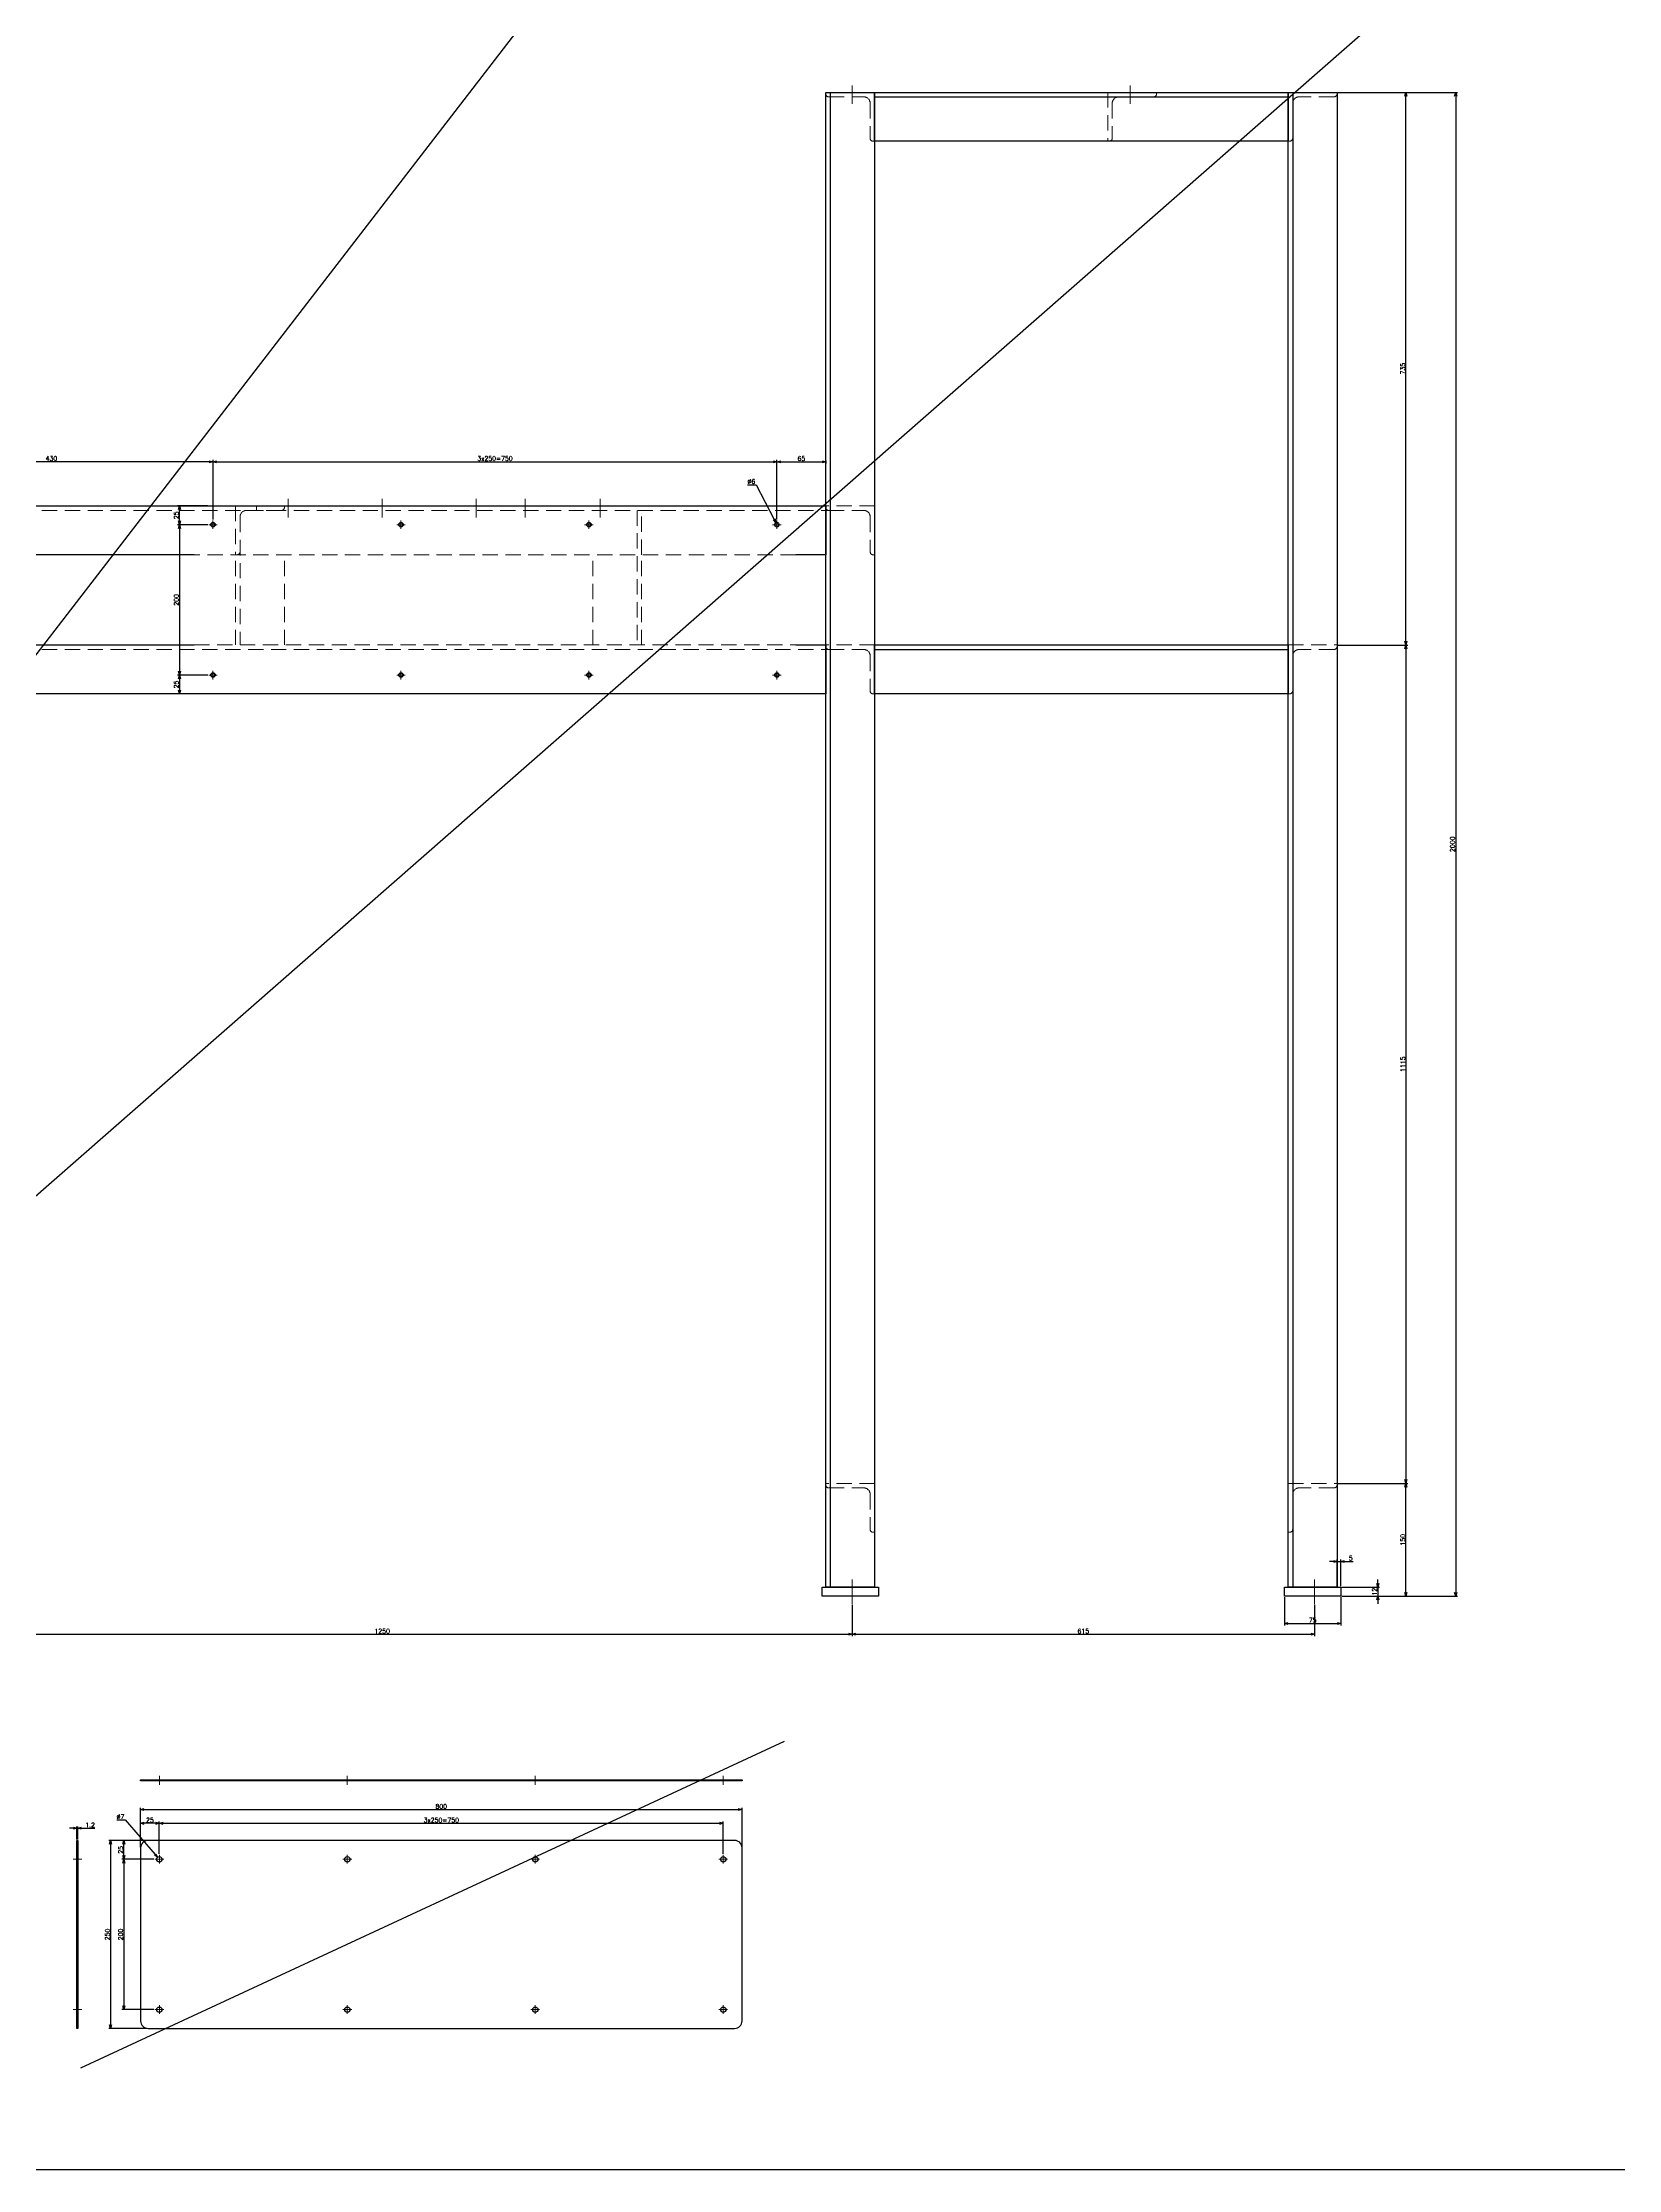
# Model space of a CAD drawing. Header units: millimetres. Extents: x 0 to 49006, y -7876 to 6995.
# Drawn here: x 4642 to 6738, y -5393 to -2565 of the extents above; entities that cross this region are included whole.
import ezdxf

# ---------------------------------------------------------------- set-up
doc = ezdxf.new("R2010")
doc.units = ezdxf.units.MM
doc.header["$LTSCALE"] = 3.2
doc.header["$PDMODE"] = 99
doc.header["$PDSIZE"] = 1
doc.linetypes.add('CENTER2', pattern=[28.575, 19.05, -3.175, 3.175, -3.175])
doc.linetypes.add('HIDDEN', pattern=[9.525, 6.35, -3.175])
for name, color, linetype, lineweight in [('04_HIDDEN', 2, 'HIDDEN', 13), ('05_CENTER', 4, 'CENTER2', 13), ('08_DIM', 3, 'Continuous', 13)]:
    doc.layers.add(name, color=color, linetype=linetype, lineweight=lineweight)
doc.styles.add('KSS_TXT', font='txt.shx', dxfattribs={"bigfont": 'extfont2.shx'})
doc.dimstyles.new('KSS_DIM', dxfattribs={"dimscale": 12, "dimtxt": 3, "dimasz": 2.5, "dimexe": 1.25, "dimexo": 0.625, "dimtad": 1, "dimdsep": 46, "dimtxsty": 'KSS_TXT', "dimblk": 'OPEN30', "dimcen": 0, "dimazin": 2, "dimtfac": 0.75, "dimtmove": 0, "dimatfit": 3, "dimldrblk": 'OPEN30', "dimfxl": 1.25, "dimtolj": 1, "dimarcsym": 0})
doc.dimstyles.new('KSS_DIM$3', dxfattribs={"dimscale": 12, "dimtxt": 3, "dimasz": 2.5, "dimexe": 1.25, "dimexo": 0.625, "dimtad": 1, "dimtih": 1, "dimtoh": 1, "dimdsep": 46, "dimtxsty": 'KSS_TXT', "dimblk": 'OPEN30', "dimcen": 0, "dimazin": 2, "dimtfac": 0.75, "dimtofl": 0, "dimtmove": 0, "dimatfit": 3, "dimldrblk": 'OPEN30', "dimfxl": 1.25, "dimtolj": 1, "dimarcsym": 0})

# ---------------------------------------------------------------- blocks, each defined once
blk = doc.blocks.new('A$C3F1473A3_1_1')
at = {"color": 0}
blk.add_lwpolyline([(-1.2, 25), (0, 25), (0, -225), (-1.2, -225)], close=True, dxfattribs=at)
at = {"layer": '05_CENTER'}
for p, q in [((5.2, 0), (-6.5, 0)), ((5.2, -200), (-6.5, -200))]:
    blk.add_line(p, q, dxfattribs=at)
blk = doc.blocks.new('A$C0E863C3F_1_1')
at = {"color": 0}
blk.add_lwpolyline([(-25, 1.2), (775, 1.2), (775, 0), (-25, 0)], close=True, dxfattribs=at)
at = {"layer": '05_CENTER'}
for p, q in [((0, -5.3), (0, 6.4)), ((250, -5.3), (250, 6.4)), ((500, -5.3), (500, 6.4)), ((750, -5.3), (750, 6.4))]:
    blk.add_line(p, q, dxfattribs=at)
blk = doc.blocks.new('A$C65010A96_1_1')
at = {"color": 0}
blk.add_lwpolyline([(-15, -225), (765, -225, 0.414214), (775, -215), (775, 15, 0.414214), (765, 25), (-15, 25, 0.414214), (-25, 15), (-25, -215, 0.414214)], format="xyb", close=True, dxfattribs=at)
for centre in [(0, 0), (250, 0), (500, 0), (750, 0), (0, -200), (250, -200), (500, -200), (750, -200)]:
    blk.add_circle(centre, 3.5, dxfattribs=at)
at = {"layer": '05_CENTER'}
for p, q in [((0, -5.8), (0, 5.8)), ((250, -5.8), (250, 5.8)), ((500, -5.8), (500, 5.8)), ((750, -5.8), (750, 5.8)), ((5.8, 0), (-5.8, 0)), ((255.8, 0), (244.2, 0)), ((505.8, 0), (494.2, 0)), ((755.8, 0), (744.2, 0)), ((0, -205.8), (0, -194.2)), ((250, -205.8), (250, -194.2)), ((500, -205.8), (500, -194.2)), ((750, -205.8), (750, -194.2)), ((5.8, -200), (-5.8, -200)), ((255.8, -200), (244.2, -200)), ((505.8, -200), (494.2, -200)), ((755.8, -200), (744.2, -200))]:
    blk.add_line(p, q, dxfattribs=at)
blk = doc.blocks.new('_Open30')
at = {"color": 0, "linetype": 'ByBlock', "lineweight": -2}
for p, q in [((-1, 0.27), (0, 0)), ((0, 0), (-1, -0.27)), ((0, 0), (-1, 0))]:
    blk.add_line(p, q, dxfattribs=at)
blk = doc.blocks.new('*D877')
at = {"layer": '08_DIM', "color": 0, "lineweight": -2, "transparency": 16777216}
for p, q in [((4780.7, -4955.9), (4747.1, -4955.9)), ((4749.6, -4975.9), (4749.6, -4960.9)), ((4789.8, -4980.9), (4747.1, -4980.9))]:
    blk.add_line(p, q, dxfattribs=at)
at = {"layer": 'Defpoints', "color": 0, "transparency": 16777216}
for p in [(4749.6, -4955.9), (4781.9, -4955.9), (4791.1, -4980.9)]:
    blk.add_point(p, dxfattribs=at)
at = {"layer": '08_DIM', "color": 0, "lineweight": -2, "transparency": 16777216, "xscale": 5, "yscale": 5, "zscale": 5}
for p, rotation in [((4749.6, -4955.9), 90), ((4749.6, -4980.9), 270)]:
    blk.add_blockref('_Open30', p, dxfattribs=dict(at, rotation=rotation))
at = {"layer": '08_DIM', "color": 0, "transparency": 16777216, "insert": (4745.4, -4968.4), "char_height": 6, "attachment_point": 5, "rotation": 90, "style": 'KSS_TXT'}
blk.add_mtext('\\A1;25', dxfattribs=at)
blk = doc.blocks.new('*D878')
at = {"layer": '08_DIM', "color": 0, "lineweight": -2, "transparency": 16777216}
for p, q in [((4789.8, -4980.9), (4747.1, -4980.9)), ((4749.6, -4985.9), (4749.6, -5175.9)), ((4789.8, -5180.9), (4747.1, -5180.9))]:
    blk.add_line(p, q, dxfattribs=at)
at = {"layer": 'Defpoints', "color": 0, "transparency": 16777216}
for p in [(4791.1, -4980.9), (4749.6, -5180.9), (4791.1, -5180.9)]:
    blk.add_point(p, dxfattribs=at)
at = {"layer": '08_DIM', "color": 0, "lineweight": -2, "transparency": 16777216, "xscale": 5, "yscale": 5, "zscale": 5}
for p, rotation in [((4749.6, -4980.9), 90), ((4749.6, -5180.9), 270)]:
    blk.add_blockref('_Open30', p, dxfattribs=dict(at, rotation=rotation))
at = {"layer": '08_DIM', "color": 0, "transparency": 16777216, "insert": (4745.4, -5080.9), "char_height": 6, "attachment_point": 5, "rotation": 90, "style": 'KSS_TXT'}
blk.add_mtext('\\A1;200', dxfattribs=at)
blk = doc.blocks.new('*D879')
at = {"layer": '08_DIM', "color": 0, "lineweight": -2, "transparency": 16777216}
for p, q in [((4780.7, -4955.9), (4729.6, -4955.9)), ((4732.1, -4960.9), (4732.1, -5200.9)), ((4780.7, -5205.9), (4729.6, -5205.9))]:
    blk.add_line(p, q, dxfattribs=at)
at = {"layer": 'Defpoints', "color": 0, "transparency": 16777216}
for p in [(4781.9, -4955.9), (4732.1, -5205.9), (4781.9, -5205.9)]:
    blk.add_point(p, dxfattribs=at)
at = {"layer": '08_DIM', "color": 0, "lineweight": -2, "transparency": 16777216, "xscale": 5, "yscale": 5, "zscale": 5}
for p, rotation in [((4732.1, -4955.9), 90), ((4732.1, -5205.9), 270)]:
    blk.add_blockref('_Open30', p, dxfattribs=dict(at, rotation=rotation))
at = {"layer": '08_DIM', "color": 0, "transparency": 16777216, "insert": (4727.9, -5080.9), "char_height": 6, "attachment_point": 5, "rotation": 90, "style": 'KSS_TXT'}
blk.add_mtext('\\A1;250', dxfattribs=at)
blk = doc.blocks.new('*D880')
at = {"layer": '08_DIM', "color": 0, "lineweight": -2, "transparency": 16777216}
for p, q in [((4771.9, -4964.6), (4771.9, -4930.6)), ((4791.9, -4933.1), (4776.9, -4933.1)), ((4796.9, -4973.8), (4796.9, -4930.6))]:
    blk.add_line(p, q, dxfattribs=at)
at = {"layer": 'Defpoints', "color": 0, "transparency": 16777216}
for p in [(4771.9, -4933.1), (4771.9, -4965.9), (4796.9, -4975)]:
    blk.add_point(p, dxfattribs=at)
at = {"layer": '08_DIM', "color": 0, "lineweight": -2, "transparency": 16777216, "xscale": 5, "yscale": 5, "zscale": 5, "rotation": 180}
blk.add_blockref('_Open30', (4771.9, -4933.1), dxfattribs=at)
at = {"layer": '08_DIM', "color": 0, "lineweight": -2, "transparency": 16777216, "xscale": 5, "yscale": 5, "zscale": 5}
blk.add_blockref('_Open30', (4796.9, -4933.1), dxfattribs=at)
at = {"layer": '08_DIM', "color": 0, "transparency": 16777216, "insert": (4784.4, -4928.9), "char_height": 6, "attachment_point": 5, "style": 'KSS_TXT'}
blk.add_mtext('\\A1;25', dxfattribs=at)
blk = doc.blocks.new('*D881')
at = {"layer": '08_DIM', "color": 0, "lineweight": -2, "transparency": 16777216}
for p, q in [((4796.9, -4973.8), (4796.9, -4930.6)), ((4801.9, -4933.1), (5541.9, -4933.1)), ((5546.9, -4973.8), (5546.9, -4930.6))]:
    blk.add_line(p, q, dxfattribs=at)
at = {"layer": 'Defpoints', "color": 0, "transparency": 16777216}
for p in [(5546.9, -4933.1), (4796.9, -4975), (5546.9, -4975)]:
    blk.add_point(p, dxfattribs=at)
at = {"layer": '08_DIM', "color": 0, "lineweight": -2, "transparency": 16777216, "xscale": 5, "yscale": 5, "zscale": 5, "rotation": 180}
blk.add_blockref('_Open30', (4796.9, -4933.1), dxfattribs=at)
at = {"layer": '08_DIM', "color": 0, "lineweight": -2, "transparency": 16777216, "xscale": 5, "yscale": 5, "zscale": 5}
blk.add_blockref('_Open30', (5546.9, -4933.1), dxfattribs=at)
at = {"layer": '08_DIM', "color": 0, "transparency": 16777216, "insert": (5171.9, -4928.9), "char_height": 6, "attachment_point": 5, "style": 'KSS_TXT'}
blk.add_mtext('\\A1;3x250=750', dxfattribs=at)
blk = doc.blocks.new('*D882')
at = {"layer": '08_DIM', "color": 0, "lineweight": -2, "transparency": 16777216}
for p, q in [((4771.9, -4964.6), (4771.9, -4912.3)), ((4776.9, -4914.8), (5566.9, -4914.8)), ((5571.9, -4964.6), (5571.9, -4912.3))]:
    blk.add_line(p, q, dxfattribs=at)
at = {"layer": 'Defpoints', "color": 0, "transparency": 16777216}
for p in [(5571.9, -4914.8), (4771.9, -4965.9), (5571.9, -4965.9)]:
    blk.add_point(p, dxfattribs=at)
at = {"layer": '08_DIM', "color": 0, "lineweight": -2, "transparency": 16777216, "xscale": 5, "yscale": 5, "zscale": 5, "rotation": 180}
blk.add_blockref('_Open30', (4771.9, -4914.8), dxfattribs=at)
at = {"layer": '08_DIM', "color": 0, "lineweight": -2, "transparency": 16777216, "xscale": 5, "yscale": 5, "zscale": 5}
blk.add_blockref('_Open30', (5571.9, -4914.8), dxfattribs=at)
at = {"layer": '08_DIM', "color": 0, "transparency": 16777216, "insert": (5171.9, -4910.6), "char_height": 6, "attachment_point": 5, "style": 'KSS_TXT'}
blk.add_mtext('\\A1;800', dxfattribs=at)
blk = doc.blocks.new('*D883')
at = {"layer": '08_DIM', "color": 0, "lineweight": -2, "transparency": 16777216}
for p, q in [((4682.4, -4939.6), (4677.4, -4939.6)), ((4687.4, -4954.6), (4687.4, -4937.1)), ((4687.4, -4939.6), (4688.6, -4939.6)), ((4688.6, -4954.6), (4688.6, -4937.1)), ((4693.6, -4939.6), (4711.1, -4939.6))]:
    blk.add_line(p, q, dxfattribs=at)
at = {"layer": 'Defpoints', "color": 0, "transparency": 16777216}
for p in [(4688.6, -4939.6), (4687.4, -4955.9), (4688.6, -4955.9)]:
    blk.add_point(p, dxfattribs=at)
at = {"layer": '08_DIM', "color": 0, "lineweight": -2, "transparency": 16777216, "xscale": 5, "yscale": 5, "zscale": 5}
blk.add_blockref('_Open30', (4687.4, -4939.6), dxfattribs=at)
at = {"layer": '08_DIM', "color": 0, "lineweight": -2, "transparency": 16777216, "xscale": 5, "yscale": 5, "zscale": 5, "rotation": 180}
blk.add_blockref('_Open30', (4688.6, -4939.6), dxfattribs=at)
at = {"layer": '08_DIM', "color": 0, "transparency": 16777216, "insert": (4704.8, -4935.3), "char_height": 6, "attachment_point": 5, "style": 'KSS_TXT'}
blk.add_mtext('\\A1;1.2', dxfattribs=at)
blk = doc.blocks.new('*D884')
at = {"layer": '08_DIM', "color": 0, "lineweight": -2, "transparency": 16777216}
for p, q in [((4740.2, -4928.5), (4751.5, -4928.5)), ((4751.5, -4928.5), (4791.4, -4974.5))]:
    blk.add_line(p, q, dxfattribs=at)
at = {"layer": 'Defpoints', "color": 0, "transparency": 16777216}
for p in [(4794.6, -4978.2), (4799.2, -4983.5)]:
    blk.add_point(p, dxfattribs=at)
at = {"layer": '08_DIM', "color": 0, "lineweight": -2, "transparency": 16777216, "xscale": 5, "yscale": 5, "zscale": 5, "rotation": 310.9593282347808}
blk.add_blockref('_Open30', (4794.6, -4978.2), dxfattribs=at)
at = {"layer": '08_DIM', "color": 0, "transparency": 16777216, "insert": (4745.2, -4924.2), "char_height": 6, "attachment_point": 5, "style": 'KSS_TXT'}
blk.add_mtext('\\A1;%%C7', dxfattribs=at)
blk = doc.blocks.new('M6tz_2_1')
at = {"color": 0}
for radius in [3, 2.5]:
    blk.add_circle((0, 0), radius, dxfattribs=at)
at = {"layer": '05_CENTER'}
for p, q in [((5.7, 0), (-5.7, 0)), ((0, -5.7), (0, 5.7))]:
    blk.add_line(p, q, dxfattribs=at)
blk = doc.blocks.new('A$C402B3D07_1_1')
at = {"color": 0}
for p, q in [((0, 0), (-65, 0)), ((-65, -2), (-65, 0)), ((0, 0), (0, -65)), ((-61, -6), (-14.5, -6)), ((-6, -14.5), (-6, -61)), ((-2, -65), (0, -65))]:
    blk.add_line(p, q, dxfattribs=at)
for centre, radius, start, end in [((-61, -2), 4, 180, 270), ((-14.5, -14.5), 8.5, 0, 90), ((-2, -61), 4, 180, 270)]:
    blk.add_arc(centre, radius, start, end, dxfattribs=at)
blk = doc.blocks.new('A$C7EEE41D5_1_1')
at = {"color": 0}
for p, q in [((-29, 60), (-29, -1928)), ((586, 60), (586, -1928)), ((30, 54), (580, 54)), ((-1221, -490), (-1221, -1928)), ((30, -681), (580, -681))]:
    blk.add_line(p, q, dxfattribs=at)
for points in [[(-35, 60), (30, 60), (30, -1928), (-35, -1928)], [(30, 60), (580, 60), (580, -5), (30, -5)], [(580, 60), (645, 60), (645, -1928), (580, -1928)], [(-1280, -490), (-1215, -490), (-1215, -1928), (-1280, -1928)], [(30, -675), (580, -675), (580, -740), (30, -740)], [(-1285, -1928), (-1210, -1928), (-1210, -1940), (-1285, -1940)], [(-40, -1928), (35, -1928), (35, -1940), (-40, -1940)], [(575, -1928), (650, -1928), (650, -1940), (575, -1940)]]:
    blk.add_lwpolyline(points, close=True, dxfattribs=at)
for points in [[(-875, -555), (-1215, -555), (-1215, -490), (-35, -490), (-35, -555), (-75, -555)], [(-75, -675), (-35, -675), (-35, -740), (-1215, -740), (-1215, -675), (-875, -675)]]:
    blk.add_lwpolyline(points, dxfattribs=at)
at = {"layer": '04_HIDDEN'}
for p, q in [((-1230, -496), (-31, -496)), ((-792, -490), (-792, -496)), ((-286, -496), (-286, -675)), ((-280, -555), (-280, -496)), ((-814, -535.5), (-814, -675)), ((-1230, -681), (-31, -681))]:
    blk.add_line(p, q, dxfattribs=at)
for points in [[(-75, -555), (-875, -555)], [(-820, -675), (-820, -555)], [(-755, -675), (-755, -555)], [(-345, -675), (-345, -675), (-345, -555)], [(-280, -675), (-280, -555)], [(-875, -675), (-75, -675)]]:
    blk.add_lwpolyline(points, dxfattribs=at)
at = {"layer": '05_CENTER'}
for p, q in [((0, 69.2), (0, 44.6)), ((370, 69.2), (370, 44.6)), ((-750, -480.8), (-750, -505.4)), ((-625, -480.8), (-625, -505.4)), ((-500, -480.8), (-500, -505.4)), ((-435, -480.8), (-435, -505.4)), ((-335, -480.8), (-335, -505.4)), ((-1250, -1918), (-1250, -1950.5)), ((0, -1918), (0, -1950.5)), ((615, -1918), (615, -1950.5))]:
    blk.add_line(p, q, dxfattribs=at)
for p in [(-850, -515), (-600, -515), (-350, -515), (-100, -515), (-850, -715), (-600, -715), (-350, -715), (-100, -715)]:
    blk.add_blockref('M6tz_2_1', p)
at = {"layer": '04_HIDDEN'}
for p in [(30, 60), (-1215, -490), (30, -490), (-1215, -675), (30, -675), (-1215, -1790), (30, -1790)]:
    blk.add_blockref('A$C402B3D07_1_1', p, dxfattribs=at)
at = {"layer": '04_HIDDEN', "xscale": -1}
for p in [(340, 60), (580, 60), (-820, -490), (580, -675), (580, -1790)]:
    blk.add_blockref('A$C402B3D07_1_1', p, dxfattribs=at)
blk = doc.blocks.new('*D928')
at = {"layer": '08_DIM', "color": 0, "lineweight": -2, "transparency": 16777216}
for p, q in [((4861.3, -3181), (4821.2, -3181)), ((4823.7, -3201), (4823.7, -3186)), ((4861.3, -3206), (4821.2, -3206))]:
    blk.add_line(p, q, dxfattribs=at)
at = {"layer": 'Defpoints', "color": 0, "transparency": 16777216}
for p in [(4823.7, -3181), (4862.6, -3181), (4862.6, -3206)]:
    blk.add_point(p, dxfattribs=at)
at = {"layer": '08_DIM', "color": 0, "lineweight": -2, "transparency": 16777216, "xscale": 5, "yscale": 5, "zscale": 5}
for p, rotation in [((4823.7, -3181), 90), ((4823.7, -3206), 270)]:
    blk.add_blockref('_Open30', p, dxfattribs=dict(at, rotation=rotation))
at = {"layer": '08_DIM', "color": 0, "transparency": 16777216, "insert": (4819.5, -3193.5), "char_height": 6, "attachment_point": 5, "rotation": 90, "style": 'KSS_TXT'}
blk.add_mtext('\\A1;25', dxfattribs=at)
blk = doc.blocks.new('*D929')
at = {"layer": '08_DIM', "color": 0, "lineweight": -2, "transparency": 16777216}
for p, q in [((4861.3, -3206), (4821.2, -3206)), ((4823.7, -3211), (4823.7, -3401)), ((4861.3, -3406), (4821.2, -3406))]:
    blk.add_line(p, q, dxfattribs=at)
at = {"layer": 'Defpoints', "color": 0, "transparency": 16777216}
for p in [(4862.6, -3206), (4823.7, -3406), (4862.6, -3406)]:
    blk.add_point(p, dxfattribs=at)
at = {"layer": '08_DIM', "color": 0, "lineweight": -2, "transparency": 16777216, "xscale": 5, "yscale": 5, "zscale": 5}
for p, rotation in [((4823.7, -3206), 90), ((4823.7, -3406), 270)]:
    blk.add_blockref('_Open30', p, dxfattribs=dict(at, rotation=rotation))
at = {"layer": '08_DIM', "color": 0, "transparency": 16777216, "insert": (4819.5, -3306), "char_height": 6, "attachment_point": 5, "rotation": 90, "style": 'KSS_TXT'}
blk.add_mtext('\\A1;200', dxfattribs=at)
blk = doc.blocks.new('*D930')
at = {"layer": '08_DIM', "color": 0, "lineweight": -2, "transparency": 16777216}
for p, q in [((4861.3, -3406), (4821.2, -3406)), ((4823.7, -3411), (4823.7, -3426)), ((4861.3, -3431), (4821.2, -3431))]:
    blk.add_line(p, q, dxfattribs=at)
at = {"layer": 'Defpoints', "color": 0, "transparency": 16777216}
for p in [(4862.6, -3406), (4823.7, -3431), (4862.6, -3431)]:
    blk.add_point(p, dxfattribs=at)
at = {"layer": '08_DIM', "color": 0, "lineweight": -2, "transparency": 16777216, "xscale": 5, "yscale": 5, "zscale": 5}
for p, rotation in [((4823.7, -3406), 90), ((4823.7, -3431), 270)]:
    blk.add_blockref('_Open30', p, dxfattribs=dict(at, rotation=rotation))
at = {"layer": '08_DIM', "color": 0, "transparency": 16777216, "insert": (4819.5, -3418.5), "char_height": 6, "attachment_point": 5, "rotation": 90, "style": 'KSS_TXT'}
blk.add_mtext('\\A1;25', dxfattribs=at)
blk = doc.blocks.new('*D931')
at = {"layer": '08_DIM', "color": 0, "lineweight": -2, "transparency": 16777216}
for p, q in [((4438.3, -3179.7), (4438.3, -3119.8)), ((4863.3, -3122.3), (4443.3, -3122.3)), ((4868.3, -3199.1), (4868.3, -3119.8))]:
    blk.add_line(p, q, dxfattribs=at)
at = {"layer": 'Defpoints', "color": 0, "transparency": 16777216}
for p in [(4438.3, -3122.3), (4438.3, -3181), (4868.3, -3200.3)]:
    blk.add_point(p, dxfattribs=at)
at = {"layer": '08_DIM', "color": 0, "lineweight": -2, "transparency": 16777216, "xscale": 5, "yscale": 5, "zscale": 5, "rotation": 180}
blk.add_blockref('_Open30', (4438.3, -3122.3), dxfattribs=at)
at = {"layer": '08_DIM', "color": 0, "lineweight": -2, "transparency": 16777216, "xscale": 5, "yscale": 5, "zscale": 5}
blk.add_blockref('_Open30', (4868.3, -3122.3), dxfattribs=at)
at = {"layer": '08_DIM', "color": 0, "transparency": 16777216, "insert": (4653.3, -3118), "char_height": 6, "attachment_point": 5, "style": 'KSS_TXT'}
blk.add_mtext('\\A1;430', dxfattribs=at)
blk = doc.blocks.new('*D932')
at = {"layer": '08_DIM', "color": 0, "lineweight": -2, "transparency": 16777216}
for p, q in [((4868.3, -3199.1), (4868.3, -3119.8)), ((4873.3, -3122.3), (5613.3, -3122.3)), ((5618.3, -3199.1), (5618.3, -3119.8))]:
    blk.add_line(p, q, dxfattribs=at)
at = {"layer": 'Defpoints', "color": 0, "transparency": 16777216}
for p in [(5618.3, -3122.3), (4868.3, -3200.3), (5618.3, -3200.3)]:
    blk.add_point(p, dxfattribs=at)
at = {"layer": '08_DIM', "color": 0, "lineweight": -2, "transparency": 16777216, "xscale": 5, "yscale": 5, "zscale": 5, "rotation": 180}
blk.add_blockref('_Open30', (4868.3, -3122.3), dxfattribs=at)
at = {"layer": '08_DIM', "color": 0, "lineweight": -2, "transparency": 16777216, "xscale": 5, "yscale": 5, "zscale": 5}
blk.add_blockref('_Open30', (5618.3, -3122.3), dxfattribs=at)
at = {"layer": '08_DIM', "color": 0, "transparency": 16777216, "insert": (5243.3, -3118), "char_height": 6, "attachment_point": 5, "style": 'KSS_TXT'}
blk.add_mtext('\\A1;3x250=750', dxfattribs=at)
blk = doc.blocks.new('*D933')
at = {"layer": '08_DIM', "color": 0, "lineweight": -2, "transparency": 16777216}
for p, q in [((5618.3, -3199.1), (5618.3, -3119.8)), ((5623.3, -3122.3), (5678.3, -3122.3)), ((5683.3, -3121), (5683.3, -3124.8))]:
    blk.add_line(p, q, dxfattribs=at)
at = {"layer": 'Defpoints', "color": 0, "transparency": 16777216}
for p in [(5683.3, -3119.8), (5683.3, -3122.3), (5618.3, -3200.3)]:
    blk.add_point(p, dxfattribs=at)
at = {"layer": '08_DIM', "color": 0, "lineweight": -2, "transparency": 16777216, "xscale": 5, "yscale": 5, "zscale": 5, "rotation": 180}
blk.add_blockref('_Open30', (5618.3, -3122.3), dxfattribs=at)
at = {"layer": '08_DIM', "color": 0, "lineweight": -2, "transparency": 16777216, "xscale": 5, "yscale": 5, "zscale": 5}
blk.add_blockref('_Open30', (5683.3, -3122.3), dxfattribs=at)
at = {"layer": '08_DIM', "color": 0, "transparency": 16777216, "insert": (5650.8, -3118), "char_height": 6, "attachment_point": 5, "style": 'KSS_TXT'}
blk.add_mtext('\\A1;65', dxfattribs=at)
blk = doc.blocks.new('*D934')
at = {"layer": '08_DIM', "color": 0, "lineweight": -2, "transparency": 16777216}
for p, q in [((5579.3, -3152.9), (5590.6, -3152.9)), ((5590.6, -3152.9), (5614.6, -3198.9))]:
    blk.add_line(p, q, dxfattribs=at)
at = {"layer": 'Defpoints', "color": 0, "transparency": 16777216}
for p in [(5616.9, -3203.3), (5619.6, -3208.6)]:
    blk.add_point(p, dxfattribs=at)
at = {"layer": '08_DIM', "color": 0, "lineweight": -2, "transparency": 16777216, "xscale": 5, "yscale": 5, "zscale": 5, "rotation": 297.5141156861991}
blk.add_blockref('_Open30', (5616.9, -3203.3), dxfattribs=at)
at = {"layer": '08_DIM', "color": 0, "transparency": 16777216, "insert": (5584.3, -3148.6), "char_height": 6, "attachment_point": 5, "style": 'KSS_TXT'}
blk.add_mtext('\\A1;%%C6', dxfattribs=at)
blk = doc.blocks.new('*D988')
at = {"layer": '08_DIM', "color": 0, "lineweight": -2, "transparency": 16777216}
for p, q in [((6364.5, -2631), (6457.4, -2631)), ((6454.9, -3361), (6454.9, -2636)), ((6364.5, -3366), (6457.4, -3366))]:
    blk.add_line(p, q, dxfattribs=at)
at = {"layer": 'Defpoints', "color": 0, "transparency": 16777216}
for p in [(6363.3, -2631), (6454.9, -2631), (6363.3, -3366)]:
    blk.add_point(p, dxfattribs=at)
at = {"layer": '08_DIM', "color": 0, "lineweight": -2, "transparency": 16777216, "xscale": 5, "yscale": 5, "zscale": 5}
for p, rotation in [((6454.9, -2631), 90), ((6454.9, -3366), 270)]:
    blk.add_blockref('_Open30', p, dxfattribs=dict(at, rotation=rotation))
at = {"layer": '08_DIM', "color": 0, "transparency": 16777216, "insert": (6450.7, -2998.5), "char_height": 6, "attachment_point": 5, "rotation": 90, "style": 'KSS_TXT'}
blk.add_mtext('\\A1;735', dxfattribs=at)
blk = doc.blocks.new('*D989')
at = {"layer": '08_DIM', "color": 0, "lineweight": -2, "transparency": 16777216}
for p, q in [((6364.5, -2631), (6523.5, -2631)), ((6521, -2636), (6521, -4626)), ((6369.5, -4631), (6523.5, -4631))]:
    blk.add_line(p, q, dxfattribs=at)
at = {"layer": 'Defpoints', "color": 0, "transparency": 16777216}
for p in [(6363.3, -2631), (6368.3, -4631), (6521, -4631)]:
    blk.add_point(p, dxfattribs=at)
at = {"layer": '08_DIM', "color": 0, "lineweight": -2, "transparency": 16777216, "xscale": 5, "yscale": 5, "zscale": 5}
for p, rotation in [((6521, -2631), 90), ((6521, -4631), 270)]:
    blk.add_blockref('_Open30', p, dxfattribs=dict(at, rotation=rotation))
at = {"layer": '08_DIM', "color": 0, "transparency": 16777216, "insert": (6516.7, -3631), "char_height": 6, "attachment_point": 5, "rotation": 90, "style": 'KSS_TXT'}
blk.add_mtext('\\A1;2000', dxfattribs=at)
blk = doc.blocks.new('*D990')
at = {"layer": '08_DIM', "color": 0, "lineweight": -2, "transparency": 16777216}
for p, q in [((6417.3, -4614), (6417.3, -4609)), ((6369.5, -4619), (6419.8, -4619)), ((6369.5, -4631), (6419.8, -4631)), ((6417.3, -4619), (6417.3, -4631)), ((6417.3, -4636), (6417.3, -4641))]:
    blk.add_line(p, q, dxfattribs=at)
at = {"layer": 'Defpoints', "color": 0, "transparency": 16777216}
for p in [(6368.3, -4619), (6368.3, -4631), (6417.3, -4631)]:
    blk.add_point(p, dxfattribs=at)
at = {"layer": '08_DIM', "color": 0, "lineweight": -2, "transparency": 16777216, "xscale": 5, "yscale": 5, "zscale": 5}
for p, rotation in [((6417.3, -4619), 270), ((6417.3, -4631), 90)]:
    blk.add_blockref('_Open30', p, dxfattribs=dict(at, rotation=rotation))
at = {"layer": '08_DIM', "color": 0, "transparency": 16777216, "insert": (6413.1, -4625), "char_height": 6, "attachment_point": 5, "rotation": 90, "style": 'KSS_TXT'}
blk.add_mtext('\\A1;12', dxfattribs=at)
blk = doc.blocks.new('*D991')
at = {"layer": '08_DIM', "color": 0, "lineweight": -2, "transparency": 16777216}
for p, q in [((6293.3, -4632.2), (6293.3, -4669.8)), ((6368.3, -4632.2), (6368.3, -4669.8)), ((6298.3, -4667.3), (6363.3, -4667.3))]:
    blk.add_line(p, q, dxfattribs=at)
at = {"layer": 'Defpoints', "color": 0, "transparency": 16777216}
for p in [(6293.3, -4631), (6368.3, -4631), (6368.3, -4667.3)]:
    blk.add_point(p, dxfattribs=at)
at = {"layer": '08_DIM', "color": 0, "lineweight": -2, "transparency": 16777216, "xscale": 5, "yscale": 5, "zscale": 5, "rotation": 180}
blk.add_blockref('_Open30', (6293.3, -4667.3), dxfattribs=at)
at = {"layer": '08_DIM', "color": 0, "lineweight": -2, "transparency": 16777216, "xscale": 5, "yscale": 5, "zscale": 5}
blk.add_blockref('_Open30', (6368.3, -4667.3), dxfattribs=at)
at = {"layer": '08_DIM', "color": 0, "transparency": 16777216, "insert": (6330.8, -4663), "char_height": 6, "attachment_point": 5, "style": 'KSS_TXT'}
blk.add_mtext('\\A1;75', dxfattribs=at)
blk = doc.blocks.new('*D992')
at = {"layer": '08_DIM', "color": 0, "lineweight": -2, "transparency": 16777216}
for p, q in [((6363.3, -4617.7), (6363.3, -4582.2)), ((6368.3, -4617.7), (6368.3, -4582.2)), ((6358.3, -4584.7), (6353.3, -4584.7)), ((6363.3, -4584.7), (6368.3, -4584.7)), ((6373.3, -4584.7), (6384.8, -4584.7))]:
    blk.add_line(p, q, dxfattribs=at)
at = {"layer": 'Defpoints', "color": 0, "transparency": 16777216}
for p in [(6368.3, -4584.7), (6363.3, -4619), (6368.3, -4619)]:
    blk.add_point(p, dxfattribs=at)
at = {"layer": '08_DIM', "color": 0, "lineweight": -2, "transparency": 16777216, "xscale": 5, "yscale": 5, "zscale": 5}
blk.add_blockref('_Open30', (6363.3, -4584.7), dxfattribs=at)
at = {"layer": '08_DIM', "color": 0, "lineweight": -2, "transparency": 16777216, "xscale": 5, "yscale": 5, "zscale": 5, "rotation": 180}
blk.add_blockref('_Open30', (6368.3, -4584.7), dxfattribs=at)
at = {"layer": '08_DIM', "color": 0, "transparency": 16777216, "insert": (6381.5, -4580.4), "char_height": 6, "attachment_point": 5, "style": 'KSS_TXT'}
blk.add_mtext('\\A1;5', dxfattribs=at)
blk = doc.blocks.new('*D1053')
at = {"layer": '08_DIM', "color": 0, "lineweight": -2, "transparency": 16777216}
for p, q in [((6364.5, -3366), (6457.4, -3366)), ((6454.9, -3371), (6454.9, -4476)), ((6364.5, -4481), (6457.4, -4481))]:
    blk.add_line(p, q, dxfattribs=at)
at = {"layer": 'Defpoints', "color": 0, "transparency": 16777216}
for p in [(6363.3, -3366), (6363.3, -4481), (6454.9, -4481)]:
    blk.add_point(p, dxfattribs=at)
at = {"layer": '08_DIM', "color": 0, "lineweight": -2, "transparency": 16777216, "xscale": 5, "yscale": 5, "zscale": 5}
for p, rotation in [((6454.9, -3366), 90), ((6454.9, -4481), 270)]:
    blk.add_blockref('_Open30', p, dxfattribs=dict(at, rotation=rotation))
at = {"layer": '08_DIM', "color": 0, "transparency": 16777216, "insert": (6450.7, -3923.5), "char_height": 6, "attachment_point": 5, "rotation": 90, "style": 'KSS_TXT'}
blk.add_mtext('\\A1;1115', dxfattribs=at)
blk = doc.blocks.new('*D1054')
at = {"layer": '08_DIM', "color": 0, "lineweight": -2, "transparency": 16777216}
for p, q in [((6364.5, -4481), (6457.4, -4481)), ((6454.9, -4626), (6454.9, -4486)), ((6369.5, -4631), (6457.4, -4631))]:
    blk.add_line(p, q, dxfattribs=at)
at = {"layer": 'Defpoints', "color": 0, "transparency": 16777216}
for p in [(6363.3, -4481), (6454.9, -4481), (6368.3, -4631)]:
    blk.add_point(p, dxfattribs=at)
at = {"layer": '08_DIM', "color": 0, "lineweight": -2, "transparency": 16777216, "xscale": 5, "yscale": 5, "zscale": 5}
for p, rotation in [((6454.9, -4481), 90), ((6454.9, -4631), 270)]:
    blk.add_blockref('_Open30', p, dxfattribs=dict(at, rotation=rotation))
at = {"layer": '08_DIM', "color": 0, "transparency": 16777216, "insert": (6450.7, -4556), "char_height": 6, "attachment_point": 5, "rotation": 90, "style": 'KSS_TXT'}
blk.add_mtext('\\A1;150', dxfattribs=at)
blk = doc.blocks.new('*D1476')
at = {"layer": '08_DIM', "color": 0, "lineweight": -2, "transparency": 16777216}
for p, q in [((4468.3, -4642.7), (4468.3, -4684.2)), ((5718.3, -4642.7), (5718.3, -4684.2)), ((4473.3, -4681.7), (5713.3, -4681.7))]:
    blk.add_line(p, q, dxfattribs=at)
at = {"layer": 'Defpoints', "color": 0, "transparency": 16777216}
for p in [(4468.3, -4641.4), (5718.3, -4641.4), (5718.3, -4681.7)]:
    blk.add_point(p, dxfattribs=at)
at = {"layer": '08_DIM', "color": 0, "lineweight": -2, "transparency": 16777216, "xscale": 5, "yscale": 5, "zscale": 5, "rotation": 180}
blk.add_blockref('_Open30', (4468.3, -4681.7), dxfattribs=at)
at = {"layer": '08_DIM', "color": 0, "lineweight": -2, "transparency": 16777216, "xscale": 5, "yscale": 5, "zscale": 5}
blk.add_blockref('_Open30', (5718.3, -4681.7), dxfattribs=at)
at = {"layer": '08_DIM', "color": 0, "transparency": 16777216, "insert": (5093.3, -4677.5), "char_height": 6, "attachment_point": 5, "style": 'KSS_TXT'}
blk.add_mtext('\\A1;1250', dxfattribs=at)
blk = doc.blocks.new('*D1477')
at = {"layer": '08_DIM', "color": 0, "lineweight": -2, "transparency": 16777216}
for p, q in [((5718.3, -4642.7), (5718.3, -4684.2)), ((6333.3, -4642.7), (6333.3, -4684.2)), ((5723.3, -4681.7), (6328.3, -4681.7))]:
    blk.add_line(p, q, dxfattribs=at)
at = {"layer": 'Defpoints', "color": 0, "transparency": 16777216}
for p in [(5718.3, -4641.4), (6333.3, -4641.4), (6333.3, -4681.7)]:
    blk.add_point(p, dxfattribs=at)
at = {"layer": '08_DIM', "color": 0, "lineweight": -2, "transparency": 16777216, "xscale": 5, "yscale": 5, "zscale": 5, "rotation": 180}
blk.add_blockref('_Open30', (5718.3, -4681.7), dxfattribs=at)
at = {"layer": '08_DIM', "color": 0, "lineweight": -2, "transparency": 16777216, "xscale": 5, "yscale": 5, "zscale": 5}
blk.add_blockref('_Open30', (6333.3, -4681.7), dxfattribs=at)
at = {"layer": '08_DIM', "color": 0, "transparency": 16777216, "insert": (6025.8, -4677.5), "char_height": 6, "attachment_point": 5, "style": 'KSS_TXT'}
blk.add_mtext('\\A1;615', dxfattribs=at)

msp = doc.modelspace()

# ---------------------------------------------------------------- linework, layer by layer
at = {"color": 3}
for p, q in [((8710.086, -525.185), (3155.604, -5393.441)), ((6683.467, -718.644), (3580.615, -4743.512)), ((5627.789, -4824.164), (4692.182, -5258.688))]:
    msp.add_line(p, q, dxfattribs=at)
msp.add_lwpolyline([(3155.604, -5393.441), (8710.086, -5393.441), (8710.086, -525.185), (3155.604, -525.185)], close=True, dxfattribs=at)

# ---------------------------------------------------------------- block references
for name, p in [('A$C7EEE41D5_1_1', (5718.256, -2690.977)), ('A$C0E863C3F_1_1', (4796.933, -4876.411)), ('A$C3F1473A3_1_1', (4688.586, -4980.882)), ('A$C65010A96_1_1', (4796.933, -4980.882))]:
    msp.add_blockref(name, p)

# ---------------------------------------------------------------- dimensions: what is measured, and where the dimension line sits
at = {"layer": '08_DIM', "color": 1}
for base, p1, p2, picture, middle in [((6454.935, -2630.977), (6363.256, -3365.977), (6363.256, -2630.977), '*D988', (6450.681, -2998.477)), ((6520.993, -4630.977), (6363.256, -2630.977), (6368.256, -4630.977), '*D989', (6516.743, -3630.977)), ((6454.935, -4480.977), (6363.256, -3365.977), (6363.256, -4480.977), '*D1053', (6450.681, -3923.477)), ((6454.935, -4480.977), (6368.256, -4630.977), (6363.256, -4480.977), '*D1054', (6450.681, -4555.977))]:
    dim = msp.add_linear_dim(base=base, p1=p1, p2=p2, angle=90, dimstyle='KSS_DIM', override={"dimscale": 2}, dxfattribs=at)
    dim.commit()
    dim.dimension.update_dxf_attribs({"geometry": picture, "text_midpoint": middle})
for base, p1, p2, picture, middle in [((4438.256, -3122.28), (4868.256, -3200.302), (4438.256, -3180.977), '*D931', (4653.256, -3118.03)), ((5683.256, -3122.28), (5618.256, -3200.302), (5683.256, -3119.78), '*D933', (5650.756, -3118.026)), ((6368.256, -4667.275), (6293.256, -4630.977), (6368.256, -4630.977), '*D991', (6330.756, -4663.021)), ((5718.256, -4681.706), (4468.256, -4641.433), (5718.256, -4641.433), '*D1476', (5093.256, -4677.452)), ((6333.256, -4681.706), (5718.256, -4641.433), (6333.256, -4641.433), '*D1477', (6025.756, -4677.452))]:
    dim = msp.add_linear_dim(base=base, p1=p1, p2=p2, dimstyle='KSS_DIM', override={"dimscale": 2}, dxfattribs=at)
    dim.commit()
    dim.dimension.update_dxf_attribs({"geometry": picture, "text_midpoint": middle})
at = {"layer": '08_DIM'}
for base, p1, p2, picture, middle in [((5618.256, -3122.28), (4868.256, -3200.302), (5618.256, -3200.302), '*D932', (5243.256, -3118.021)), ((5546.933, -4933.149), (4796.933, -4975.039), (5546.933, -4975.039), '*D881', (5171.933, -4928.891))]:
    dim = msp.add_linear_dim(base=base, p1=p1, p2=p2, text='3x250=<>', dimstyle='KSS_DIM', override={"dimscale": 2}, dxfattribs=at)
    dim.commit()
    dim.dimension.update_dxf_attribs({"geometry": picture, "text_midpoint": middle})
for p1, p2, picture, middle in [((5619.641, -3208.638), (5616.87, -3203.317), '*D934', (5584.343, -3152.869)), ((4799.227, -4983.525), (4794.639, -4978.239), '*D884', (4745.21, -4928.496))]:
    dim = msp.add_diameter_dim_2p(p1=p1, p2=p2, dimstyle='KSS_DIM$3', override={"dimscale": 2, "dimpost": '%%C<>'}, dxfattribs=at)
    dim.commit()
    dim.dimension.update_dxf_attribs({"geometry": picture, "text_midpoint": middle, "dimtype": 163})
for base, p1, p2, picture, middle in [((4823.706, -3180.977), (4862.58, -3205.977), (4862.58, -3180.977), '*D928', (4819.452, -3193.477)), ((4823.706, -3405.977), (4862.58, -3205.977), (4862.58, -3405.977), '*D929', (4819.456, -3305.977)), ((4823.706, -3430.977), (4862.58, -3405.977), (4862.58, -3430.977), '*D930', (4819.452, -3418.477)), ((6417.305, -4630.977), (6368.256, -4618.977), (6368.256, -4630.977), '*D990', (6413.055, -4624.977)), ((4732.13, -5205.882), (4781.933, -4955.882), (4781.933, -5205.882), '*D879', (4727.875, -5080.882)), ((4749.622, -4955.882), (4791.09, -4980.882), (4781.933, -4955.882), '*D877', (4745.368, -4968.382)), ((4749.622, -5180.882), (4791.09, -4980.882), (4791.09, -5180.882), '*D878', (4745.372, -5080.882))]:
    dim = msp.add_linear_dim(base=base, p1=p1, p2=p2, angle=90, dimstyle='KSS_DIM', override={"dimscale": 2}, dxfattribs=at)
    dim.commit()
    dim.dimension.update_dxf_attribs({"geometry": picture, "text_midpoint": middle})
for base, p1, p2, picture, middle in [((6368.256, -4584.656), (6363.256, -4618.977), (6368.256, -4618.977), '*D992', (6381.506, -4580.402)), ((5571.933, -4914.805), (4771.933, -4965.882), (5571.933, -4965.882), '*D882', (5171.933, -4910.555)), ((4688.586, -4939.576), (4687.386, -4955.882), (4688.586, -4955.882), '*D883', (4704.836, -4935.326)), ((4771.933, -4933.149), (4796.933, -4975.039), (4771.933, -4965.882), '*D880', (4784.433, -4928.895))]:
    dim = msp.add_linear_dim(base=base, p1=p1, p2=p2, dimstyle='KSS_DIM', override={"dimscale": 2}, dxfattribs=at)
    dim.commit()
    dim.dimension.update_dxf_attribs({"geometry": picture, "text_midpoint": middle})

doc.saveas('drawing.dxf')
